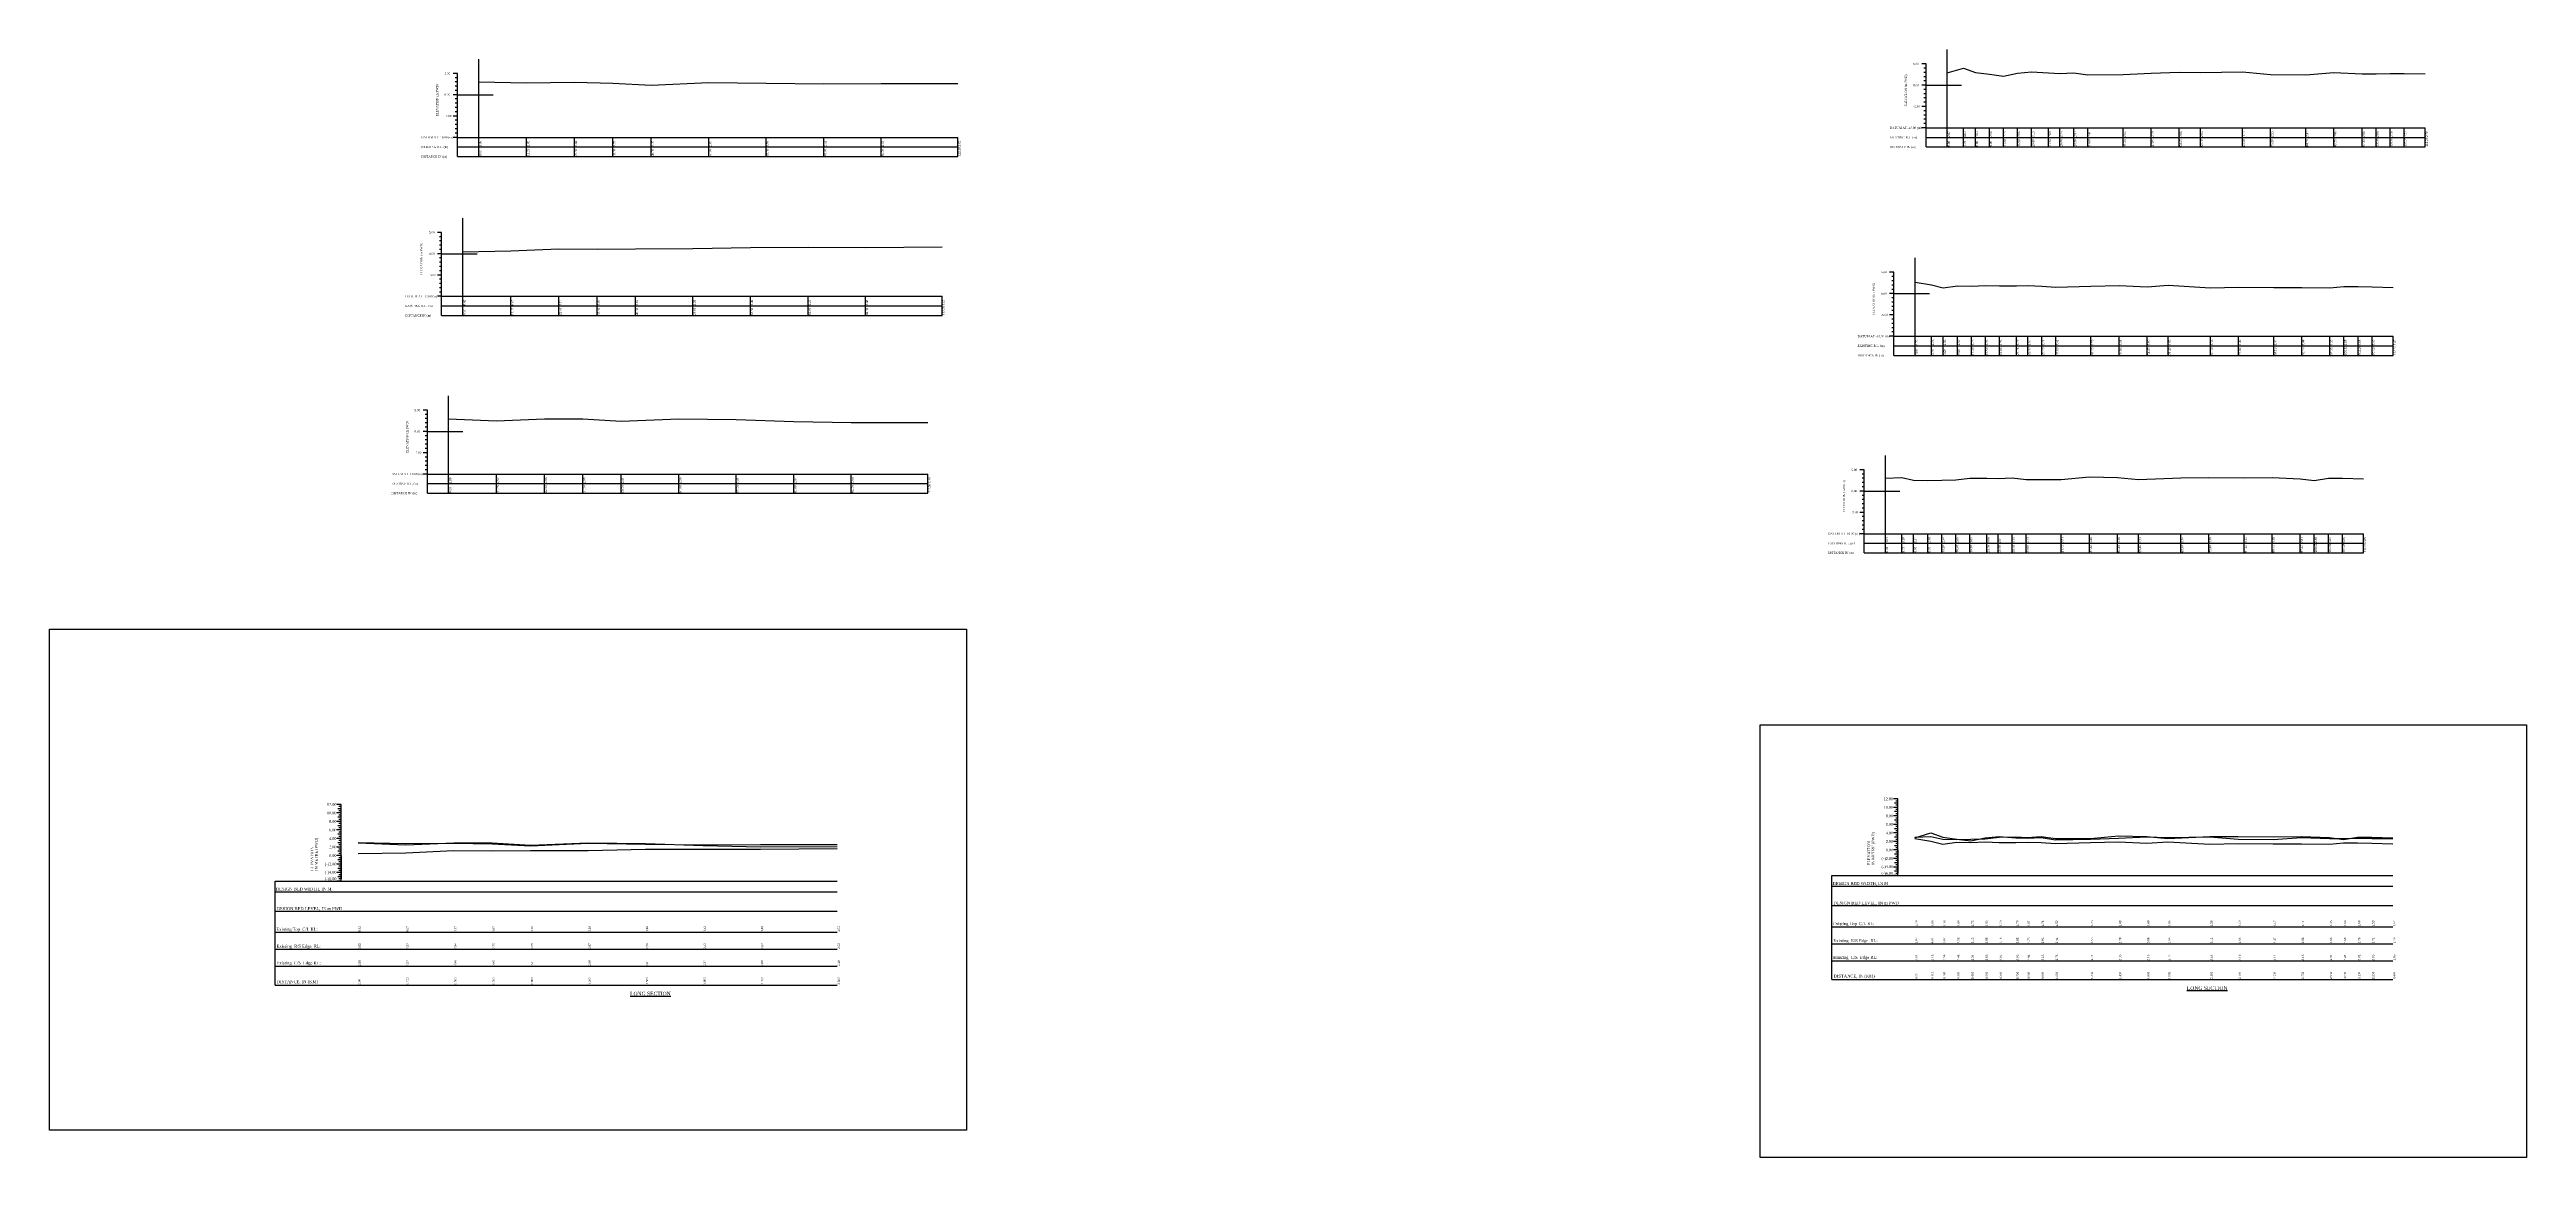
# Model space of a CAD drawing. Header units: metres. Extents: x -148477 to 168932, y -55673 to -2736.
# Drawn here: x 15736 to 16317, y -20129 to -19868 of the extents above; entities that cross this region are included whole.
import ezdxf
from ezdxf.enums import TextEntityAlignment as Align

# ---------------------------------------------------------------- set-up
doc = ezdxf.new("R2010")
doc.units = ezdxf.units.M
doc.styles.add('liza', font='times.ttf', dxfattribs={"height": 2})
doc.styles.get("Standard").update_dxf_attribs({"font": 'times.ttf'})

msp = doc.modelspace()

# ---------------------------------------------------------------- linework, layer by layer
at = {"color": 2, "linetype": 'Continuous', "lineweight": -3, "ltscale": 0.5}
for p, q in [((15836.762, -19889.1007), (15836.762, -19870.7275)), ((16181.4902, -19886.8665), (16181.4902, -19868.4933)), ((16176.4902, -19876.8665), (16184.8571, -19876.8665)), ((15831.762, -19879.1007), (15840.129, -19879.1007)), ((15833.066, -19926.4181), (15833.066, -19908.0449)), ((15828.066, -19916.4181), (15836.433, -19916.4181)), ((16173.9544, -19935.7812), (16173.9544, -19917.408)), ((16168.9544, -19925.7812), (16177.3213, -19925.7812)), ((15829.7094, -19968.1332), (15829.7094, -19949.76)), ((15824.7094, -19958.1332), (15833.0764, -19958.1332)), ((16166.9892, -19982.1334), (16166.9892, -19963.7603)), ((16161.9892, -19972.1334), (16170.3562, -19972.1334))]:
    msp.add_line(p, q, dxfattribs=at)
at = {"color": 6, "linetype": 'Continuous', "lineweight": -3, "ltscale": 0.5}
for p, q in [((16176.4902, -19871.8665), (16175.4902, -19871.8665)), ((16176.4902, -19891.3665), (16176.4902, -19871.8665)), ((15831.762, -19874.1007), (15830.762, -19874.1007)), ((15831.762, -19875.1007), (15831.262, -19875.1007)), ((15831.762, -19876.1007), (15831.262, -19876.1007)), ((15831.762, -19877.1007), (15831.262, -19877.1007)), ((15831.762, -19878.1007), (15831.262, -19878.1007)), ((15831.762, -19893.6007), (15831.762, -19874.1007)), ((16176.4902, -19876.8665), (16175.4902, -19876.8665)), ((16176.4902, -19872.8665), (16175.9902, -19872.8665)), ((16176.4902, -19873.8665), (16175.9902, -19873.8665)), ((16176.4902, -19874.8665), (16175.9902, -19874.8665)), ((16176.4902, -19875.8665), (16175.9902, -19875.8665)), ((16176.4902, -19877.8665), (16175.9902, -19877.8665)), ((15831.762, -19879.1007), (15830.762, -19879.1007)), ((15831.762, -19884.1007), (15830.762, -19884.1007)), ((15831.762, -19880.1007), (15831.262, -19880.1007)), ((15831.762, -19881.1007), (15831.262, -19881.1007)), ((15831.762, -19882.1007), (15831.262, -19882.1007)), ((15831.762, -19883.1007), (15831.262, -19883.1007)), ((16176.4902, -19881.8665), (16175.4902, -19881.8665)), ((16176.4902, -19878.8665), (16175.9902, -19878.8665)), ((16176.4902, -19879.8665), (16175.9902, -19879.8665)), ((16176.4902, -19880.8665), (16175.9902, -19880.8665)), ((16176.4902, -19882.8665), (16175.9902, -19882.8665)), ((16176.4902, -19883.8665), (16175.9902, -19883.8665)), ((15831.762, -19889.1007), (15830.762, -19889.1007)), ((15831.762, -19885.1007), (15831.262, -19885.1007)), ((15831.762, -19886.1007), (15831.262, -19886.1007)), ((15831.762, -19887.1007), (15831.262, -19887.1007)), ((15831.762, -19888.1007), (15831.262, -19888.1007)), ((15831.762, -19889.1007), (15949.262, -19889.1007)), ((15836.762, -19893.6007), (15836.762, -19889.1007)), ((15848.012, -19893.6007), (15848.012, -19889.1007)), ((15859.262, -19893.6007), (15859.262, -19889.1007)), ((15868.262, -19893.6007), (15868.262, -19889.1007)), ((15877.262, -19893.6007), (15877.262, -19889.1007)), ((15890.762, -19893.6007), (15890.762, -19889.1007)), ((15904.262, -19893.6007), (15904.262, -19889.1007)), ((15917.762, -19893.6007), (15917.762, -19889.1007)), ((15931.262, -19893.6007), (15931.262, -19889.1007)), ((15949.262, -19893.6007), (15949.262, -19889.1007)), ((16176.4902, -19886.8665), (16175.4902, -19886.8665)), ((16176.4902, -19884.8665), (16175.9902, -19884.8665)), ((16176.4902, -19885.8665), (16175.9902, -19885.8665)), ((16176.4902, -19886.8665), (16293.6902, -19886.8665)), ((16176.4902, -19889.1165), (16293.6902, -19889.1165)), ((16181.4902, -19891.3665), (16181.4902, -19886.8665)), ((16185.2852, -19891.3665), (16185.2852, -19886.8665)), ((16188.0902, -19891.3665), (16188.0902, -19886.8665)), ((16191.3902, -19891.3665), (16191.3902, -19886.8665)), ((16194.6902, -19891.3665), (16194.6902, -19886.8665)), ((16197.9902, -19891.3665), (16197.9902, -19886.8665)), ((16201.2902, -19891.3665), (16201.2902, -19886.8665)), ((16205.2502, -19891.3665), (16205.2502, -19886.8665)), ((16207.8902, -19891.3665), (16207.8902, -19886.8665)), ((16211.1902, -19891.3665), (16211.1902, -19886.8665)), ((16214.4902, -19891.3665), (16214.4902, -19886.8665)), ((16222.7402, -19891.3665), (16222.7402, -19886.8665)), ((16229.3402, -19891.3665), (16229.3402, -19886.8665)), ((16235.9402, -19891.3665), (16235.9402, -19886.8665)), ((16240.8902, -19891.3665), (16240.8902, -19886.8665)), ((16250.7902, -19891.3665), (16250.7902, -19886.8665)), ((16257.3902, -19891.3665), (16257.3902, -19886.8665)), ((16265.6402, -19891.3665), (16265.6402, -19886.8665)), ((16272.2402, -19891.3665), (16272.2402, -19886.8665)), ((16278.8402, -19891.3665), (16278.8402, -19886.8665)), ((16282.1402, -19891.3665), (16282.1402, -19886.8665)), ((16285.4402, -19891.3665), (16285.4402, -19886.8665)), ((16288.7402, -19891.3665), (16288.7402, -19886.8665)), ((16293.6902, -19891.3665), (16293.6902, -19886.8665)), ((15831.762, -19891.3507), (15949.262, -19891.3507)), ((15831.762, -19893.6007), (15949.262, -19893.6007)), ((16176.4902, -19891.3665), (16293.6902, -19891.3665)), ((15828.066, -19911.4181), (15827.066, -19911.4181)), ((15828.066, -19912.4181), (15827.566, -19912.4181)), ((15828.066, -19930.9181), (15828.066, -19911.4181)), ((15828.066, -19916.4181), (15827.066, -19916.4181)), ((15828.066, -19913.4181), (15827.566, -19913.4181)), ((15828.066, -19914.4181), (15827.566, -19914.4181)), ((15828.066, -19915.4181), (15827.566, -19915.4181)), ((15828.066, -19917.4181), (15827.566, -19917.4181)), ((15828.066, -19918.4181), (15827.566, -19918.4181)), ((15828.066, -19921.4181), (15827.066, -19921.4181)), ((15828.066, -19919.4181), (15827.566, -19919.4181)), ((15828.066, -19920.4181), (15827.566, -19920.4181)), ((15828.066, -19922.4181), (15827.566, -19922.4181)), ((15828.066, -19923.4181), (15827.566, -19923.4181)), ((15828.066, -19924.4181), (15827.566, -19924.4181)), ((16168.9544, -19920.7812), (16167.9544, -19920.7812)), ((16168.9544, -19921.7812), (16168.4544, -19921.7812)), ((16168.9544, -19922.7812), (16168.4544, -19922.7812)), ((16168.9544, -19923.7812), (16168.4544, -19923.7812)), ((16168.9544, -19924.7812), (16168.4544, -19924.7812)), ((16168.9544, -19940.2812), (16168.9544, -19920.7812)), ((15828.066, -19926.4181), (15827.066, -19926.4181)), ((15828.066, -19925.4181), (15827.566, -19925.4181)), ((15828.066, -19926.4181), (15945.566, -19926.4181)), ((15828.066, -19928.6681), (15945.566, -19928.6681)), ((15833.066, -19930.9181), (15833.066, -19926.4181)), ((15844.316, -19930.9181), (15844.316, -19926.4181)), ((15855.566, -19930.9181), (15855.566, -19926.4181)), ((15864.566, -19930.9181), (15864.566, -19926.4181)), ((15873.566, -19930.9181), (15873.566, -19926.4181)), ((15887.066, -19930.9181), (15887.066, -19926.4181)), ((15900.566, -19930.9181), (15900.566, -19926.4181)), ((15914.066, -19930.9181), (15914.066, -19926.4181)), ((15927.566, -19930.9181), (15927.566, -19926.4181)), ((15945.566, -19930.9181), (15945.566, -19926.4181)), ((16168.9544, -19925.7812), (16167.9544, -19925.7812)), ((16168.9544, -19926.7812), (16168.4544, -19926.7812)), ((16168.9544, -19927.7812), (16168.4544, -19927.7812)), ((16168.9544, -19928.7812), (16168.4544, -19928.7812)), ((16168.9544, -19929.7812), (16168.4544, -19929.7812)), ((15828.066, -19930.9181), (15945.566, -19930.9181)), ((16168.9544, -19930.7812), (16167.9544, -19930.7812)), ((16168.9544, -19935.7812), (16167.9544, -19935.7812)), ((16168.9544, -19931.7812), (16168.4544, -19931.7812)), ((16168.9544, -19932.7812), (16168.4544, -19932.7812)), ((16168.9544, -19933.7812), (16168.4544, -19933.7812)), ((16168.9544, -19934.7812), (16168.4544, -19934.7812)), ((16168.9544, -19935.7812), (16286.1544, -19935.7812)), ((16173.9544, -19940.2812), (16173.9544, -19935.7812)), ((16177.7494, -19940.2812), (16177.7494, -19935.7812)), ((16180.5544, -19940.2812), (16180.5544, -19935.7812)), ((16183.8544, -19940.2812), (16183.8544, -19935.7812)), ((16187.1544, -19940.2812), (16187.1544, -19935.7812)), ((16190.4544, -19940.2812), (16190.4544, -19935.7812)), ((16193.7544, -19940.2812), (16193.7544, -19935.7812)), ((16197.7144, -19940.2812), (16197.7144, -19935.7812)), ((16200.3544, -19940.2812), (16200.3544, -19935.7812)), ((16203.6544, -19940.2812), (16203.6544, -19935.7812)), ((16206.9544, -19940.2812), (16206.9544, -19935.7812)), ((16215.2044, -19940.2812), (16215.2044, -19935.7812)), ((16221.8044, -19940.2812), (16221.8044, -19935.7812)), ((16228.4044, -19940.2812), (16228.4044, -19935.7812)), ((16233.3544, -19940.2812), (16233.3544, -19935.7812)), ((16243.2544, -19940.2812), (16243.2544, -19935.7812)), ((16249.8544, -19940.2812), (16249.8544, -19935.7812)), ((16258.1044, -19940.2812), (16258.1044, -19935.7812)), ((16264.7044, -19940.2812), (16264.7044, -19935.7812)), ((16271.3044, -19940.2812), (16271.3044, -19935.7812)), ((16274.6044, -19940.2812), (16274.6044, -19935.7812)), ((16277.9044, -19940.2812), (16277.9044, -19935.7812)), ((16281.2044, -19940.2812), (16281.2044, -19935.7812)), ((16286.1544, -19940.2812), (16286.1544, -19935.7812)), ((16168.9544, -19938.0312), (16286.1544, -19938.0312)), ((16168.9544, -19940.2812), (16286.1544, -19940.2812)), ((15824.7094, -19953.1332), (15823.7094, -19953.1332)), ((15824.7094, -19972.6332), (15824.7094, -19953.1332)), ((15824.7094, -19958.1332), (15823.7094, -19958.1332)), ((15824.7094, -19954.1332), (15824.2094, -19954.1332)), ((15824.7094, -19955.1332), (15824.2094, -19955.1332)), ((15824.7094, -19956.1332), (15824.2094, -19956.1332)), ((15824.7094, -19957.1332), (15824.2094, -19957.1332)), ((15824.7094, -19959.1332), (15824.2094, -19959.1332)), ((15824.7094, -19963.1332), (15823.7094, -19963.1332)), ((15824.7094, -19960.1332), (15824.2094, -19960.1332)), ((15824.7094, -19961.1332), (15824.2094, -19961.1332)), ((15824.7094, -19962.1332), (15824.2094, -19962.1332)), ((15824.7094, -19964.1332), (15824.2094, -19964.1332)), ((15824.7094, -19965.1332), (15824.2094, -19965.1332)), ((15824.7094, -19968.1332), (15823.7094, -19968.1332)), ((15824.7094, -19966.1332), (15824.2094, -19966.1332)), ((15824.7094, -19967.1332), (15824.2094, -19967.1332)), ((15824.7094, -19968.1332), (15942.2094, -19968.1332)), ((15824.7094, -19970.3832), (15942.2094, -19970.3832)), ((15829.7094, -19972.6332), (15829.7094, -19968.1332)), ((15840.9594, -19972.6332), (15840.9594, -19968.1332)), ((15852.2094, -19972.6332), (15852.2094, -19968.1332)), ((15861.2094, -19972.6332), (15861.2094, -19968.1332)), ((15870.2094, -19972.6332), (15870.2094, -19968.1332)), ((15883.7094, -19972.6332), (15883.7094, -19968.1332)), ((15897.2094, -19972.6332), (15897.2094, -19968.1332)), ((15910.7094, -19972.6332), (15910.7094, -19968.1332)), ((15924.2094, -19972.6332), (15924.2094, -19968.1332)), ((15942.2094, -19972.6332), (15942.2094, -19968.1332)), ((16161.9892, -19967.1334), (16160.9892, -19967.1334)), ((16161.9892, -19968.1334), (16161.4892, -19968.1334)), ((16161.9892, -19969.1334), (16161.4892, -19969.1334)), ((16161.9892, -19970.1334), (16161.4892, -19970.1334)), ((16161.9892, -19971.1334), (16161.4892, -19971.1334)), ((16161.9892, -19986.6334), (16161.9892, -19967.1334)), ((15824.7094, -19972.6332), (15942.2094, -19972.6332)), ((16161.9892, -19972.1334), (16160.9892, -19972.1334)), ((16161.9892, -19977.1334), (16160.9892, -19977.1334)), ((16161.9892, -19973.1334), (16161.4892, -19973.1334)), ((16161.9892, -19974.1334), (16161.4892, -19974.1334)), ((16161.9892, -19975.1334), (16161.4892, -19975.1334)), ((16161.9892, -19976.1334), (16161.4892, -19976.1334)), ((16161.9892, -19982.1334), (16160.9892, -19982.1334)), ((16161.9892, -19978.1334), (16161.4892, -19978.1334)), ((16161.9892, -19979.1334), (16161.4892, -19979.1334)), ((16161.9892, -19980.1334), (16161.4892, -19980.1334)), ((16161.9892, -19981.1334), (16161.4892, -19981.1334)), ((16161.9892, -19982.1334), (16279.1892, -19982.1334)), ((16166.9892, -19986.6334), (16166.9892, -19982.1334)), ((16170.7842, -19986.6334), (16170.7842, -19982.1334)), ((16173.5892, -19986.6334), (16173.5892, -19982.1334)), ((16176.8892, -19986.6334), (16176.8892, -19982.1334)), ((16180.1892, -19986.6334), (16180.1892, -19982.1334)), ((16183.4892, -19986.6334), (16183.4892, -19982.1334)), ((16186.7892, -19986.6334), (16186.7892, -19982.1334)), ((16190.7492, -19986.6334), (16190.7492, -19982.1334)), ((16193.3892, -19986.6334), (16193.3892, -19982.1334)), ((16196.6892, -19986.6334), (16196.6892, -19982.1334)), ((16199.9892, -19986.6334), (16199.9892, -19982.1334)), ((16208.2392, -19986.6334), (16208.2392, -19982.1334)), ((16214.8392, -19986.6334), (16214.8392, -19982.1334)), ((16221.4392, -19986.6334), (16221.4392, -19982.1334)), ((16226.3892, -19986.6334), (16226.3892, -19982.1334)), ((16236.2892, -19986.6334), (16236.2892, -19982.1334)), ((16242.8892, -19986.6334), (16242.8892, -19982.1334)), ((16251.1392, -19986.6334), (16251.1392, -19982.1334)), ((16257.7392, -19986.6334), (16257.7392, -19982.1334)), ((16264.3392, -19986.6334), (16264.3392, -19982.1334)), ((16267.6392, -19986.6334), (16267.6392, -19982.1334)), ((16270.9392, -19986.6334), (16270.9392, -19982.1334)), ((16274.2392, -19986.6334), (16274.2392, -19982.1334)), ((16279.1892, -19986.6334), (16279.1892, -19982.1334)), ((16161.9892, -19984.3834), (16279.1892, -19984.3834)), ((16161.9892, -19986.6334), (16279.1892, -19986.6334))]:
    msp.add_line(p, q, dxfattribs=at)
at = {"color": 0, "lineweight": 30}
for p, q in [((15804.4632, -20045.681), (15803.4632, -20045.681)), ((15804.4632, -20046.681), (15803.7132, -20046.681)), ((15804.4632, -20046.181), (15803.9632, -20046.181)), ((15804.4632, -20063.681), (15804.4632, -20045.681)), ((16169.8788, -20044.3752), (16168.8788, -20044.3752)), ((16169.8788, -20046.3752), (16168.8788, -20046.3752)), ((16169.8788, -20046.3752), (16168.8788, -20046.3752)), ((16169.8788, -20046.3752), (16168.8788, -20046.3752)), ((16169.8788, -20045.3752), (16169.1288, -20045.3752)), ((16169.8788, -20044.8752), (16169.3788, -20044.8752)), ((16169.8788, -20045.8752), (16169.3788, -20045.8752)), ((16169.8788, -20046.8752), (16169.3788, -20046.8752)), ((16169.8788, -20062.3752), (16169.8788, -20044.3752)), ((15804.4632, -20047.681), (15803.4632, -20047.681)), ((15804.4632, -20047.681), (15803.4632, -20047.681)), ((15804.4632, -20047.681), (15803.4632, -20047.681)), ((15804.4632, -20049.681), (15803.4632, -20049.681)), ((15804.4632, -20049.681), (15803.4632, -20049.681)), ((15804.4632, -20051.681), (15803.4632, -20051.681)), ((15804.4632, -20048.681), (15803.7132, -20048.681)), ((15804.4632, -20050.681), (15803.7132, -20050.681)), ((15804.4632, -20050.681), (15803.7132, -20050.681)), ((15804.4632, -20052.681), (15803.7132, -20052.681)), ((15804.4632, -20047.181), (15803.9632, -20047.181)), ((15804.4632, -20048.181), (15803.9632, -20048.181)), ((15804.4632, -20049.181), (15803.9632, -20049.181)), ((15804.4632, -20050.181), (15803.9632, -20050.181)), ((15804.4632, -20050.181), (15803.9632, -20050.181)), ((15804.4632, -20051.181), (15803.9632, -20051.181)), ((15804.4632, -20052.181), (15803.9632, -20052.181)), ((16169.8788, -20048.3752), (16168.8788, -20048.3752)), ((16169.8788, -20048.3752), (16168.8788, -20048.3752)), ((16169.8788, -20050.3752), (16168.8788, -20050.3752)), ((16169.8788, -20052.3752), (16168.8788, -20052.3752)), ((16169.8788, -20047.3752), (16169.1288, -20047.3752)), ((16169.8788, -20049.3752), (16169.1288, -20049.3752)), ((16169.8788, -20049.3752), (16169.1288, -20049.3752)), ((16169.8788, -20051.3752), (16169.1288, -20051.3752)), ((16169.8788, -20047.8752), (16169.3788, -20047.8752)), ((16169.8788, -20048.8752), (16169.3788, -20048.8752)), ((16169.8788, -20048.8752), (16169.3788, -20048.8752)), ((16169.8788, -20049.8752), (16169.3788, -20049.8752)), ((16169.8788, -20050.8752), (16169.3788, -20050.8752)), ((16169.8788, -20051.8752), (16169.3788, -20051.8752)), ((15804.4632, -20053.681), (15803.4632, -20053.681)), ((15804.4632, -20055.681), (15803.4632, -20055.681)), ((15804.4632, -20057.681), (15803.4632, -20057.681)), ((15804.4632, -20054.681), (15803.7132, -20054.681)), ((15804.4632, -20056.681), (15803.7132, -20056.681)), ((15804.4632, -20053.181), (15803.9632, -20053.181)), ((15804.4632, -20054.181), (15803.9632, -20054.181)), ((15804.4632, -20055.181), (15803.9632, -20055.181)), ((15804.4632, -20056.181), (15803.9632, -20056.181)), ((15804.4632, -20057.181), (15803.9632, -20057.181)), ((15804.4632, -20058.181), (15803.9632, -20058.181)), ((16169.8788, -20054.3752), (16168.8788, -20054.3752)), ((16169.8788, -20056.3752), (16168.8788, -20056.3752)), ((16169.8788, -20058.3752), (16168.8788, -20058.3752)), ((16169.8788, -20053.3752), (16169.1288, -20053.3752)), ((16169.8788, -20055.3752), (16169.1288, -20055.3752)), ((16169.8788, -20057.3752), (16169.1288, -20057.3752)), ((16169.8788, -20052.8752), (16169.3788, -20052.8752)), ((16169.8788, -20053.8752), (16169.3788, -20053.8752)), ((16169.8788, -20054.8752), (16169.3788, -20054.8752)), ((16169.8788, -20055.8752), (16169.3788, -20055.8752)), ((16169.8788, -20056.8752), (16169.3788, -20056.8752)), ((16169.8788, -20057.8752), (16169.3788, -20057.8752)), ((15788.9632, -20063.681), (15920.9347, -20063.681)), ((15804.4632, -20059.681), (15803.4632, -20059.681)), ((15804.4632, -20061.681), (15803.4632, -20061.681)), ((15804.4632, -20063.681), (15803.4632, -20063.681)), ((15804.4632, -20058.681), (15803.7132, -20058.681)), ((15804.4632, -20060.681), (15803.7132, -20060.681)), ((15804.4632, -20062.681), (15803.7132, -20062.681)), ((15804.4632, -20059.181), (15803.9632, -20059.181)), ((15804.4632, -20060.181), (15803.9632, -20060.181)), ((15804.4632, -20061.181), (15803.9632, -20061.181)), ((15804.4632, -20062.181), (15803.9632, -20062.181)), ((15804.4632, -20063.181), (15803.9632, -20063.181)), ((16154.3788, -20062.3752), (16286.0503, -20062.3752)), ((16169.8788, -20060.3752), (16168.8788, -20060.3752)), ((16169.8788, -20062.3752), (16168.8788, -20062.3752)), ((16169.8788, -20059.3752), (16169.1288, -20059.3752)), ((16169.8788, -20061.3752), (16169.1288, -20061.3752)), ((16169.8788, -20058.8752), (16169.3788, -20058.8752)), ((16169.8788, -20059.8752), (16169.3788, -20059.8752)), ((16169.8788, -20060.8752), (16169.3788, -20060.8752)), ((16169.8788, -20061.8752), (16169.3788, -20061.8752)), ((15788.9632, -20066.1756), (15920.9347, -20066.1756)), ((16154.3788, -20064.8698), (16286.0503, -20064.8698)), ((16154.5731, -20069.4224), (16286.0503, -20069.4224)), ((15789.1574, -20070.7281), (15920.9347, -20070.7281)), ((16154.3788, -20086.7752), (16286.0503, -20086.7752)), ((15788.9632, -20088.081), (15920.9347, -20088.081))]:
    msp.add_line(p, q, dxfattribs=at)
at = {"lineweight": 30}
for p, q in [((15804.4632, -20057.681), (15804.4632, -20063.111)), ((16169.8788, -20056.3752), (16169.8788, -20061.8052)), ((15788.9632, -20088.081), (15788.9632, -20063.681)), ((16154.3788, -20086.7752), (16154.3788, -20062.3752))]:
    msp.add_line(p, q, dxfattribs=at)
at = {"color": 0, "linetype": 'Continuous', "lineweight": -3, "ltscale": 0.5}
for p, q in [((15788.9632, -20075.681), (15920.9347, -20075.681)), ((16154.3788, -20074.3752), (16286.0503, -20074.3752)), ((15788.9632, -20079.681), (15920.9347, -20079.681)), ((16154.3788, -20078.3752), (16286.0503, -20078.3752)), ((15788.9632, -20083.681), (15920.9347, -20083.681)), ((16154.3788, -20082.3752), (16286.0503, -20082.3752))]:
    msp.add_line(p, q, dxfattribs=at)
at = {"color": 6, "linetype": 'Continuous', "lineweight": -3, "ltscale": 0.5}
for points in [[(15836.762, -19876.0507), (15848.012, -19876.2807), (15859.262, -19876.1607), (15868.262, -19876.3507), (15877.262, -19876.8507), (15890.762, -19876.2307), (15904.262, -19876.4007), (15917.762, -19876.5807), (15931.262, -19876.4807), (15949.262, -19876.4807)], [(16181.4902, -19873.9965), (16185.2852, -19872.8465), (16188.0902, -19873.8465), (16191.3902, -19874.2865), (16194.6902, -19874.7165), (16197.9902, -19874.0065), (16201.2902, -19873.7165), (16205.2502, -19873.9865), (16207.8902, -19874.1165), (16211.1902, -19873.9365), (16214.4902, -19874.4565), (16222.7402, -19874.3365), (16229.3402, -19874.0765), (16235.9402, -19873.8065), (16240.8902, -19873.9165), (16250.7902, -19873.7465), (16257.3902, -19874.3165), (16265.6402, -19874.3965), (16272.2402, -19873.9065), (16278.8402, -19874.1865), (16282.1402, -19874.1865), (16285.4402, -19874.0865), (16288.7402, -19874.1465), (16293.6902, -19874.1665)], [(16173.8503, -20053.5052), (16177.6453, -20052.3552), (16180.4503, -20053.3552), (16183.7503, -20053.7952), (16187.0503, -20054.2252), (16190.3503, -20053.5152), (16193.6503, -20053.2252), (16197.6103, -20053.4952), (16200.2503, -20053.6252), (16203.5503, -20053.4452), (16206.8503, -20053.9652), (16215.1003, -20053.8452), (16221.7003, -20053.5852), (16228.3003, -20053.3152), (16233.2503, -20053.4252), (16243.1503, -20053.2552), (16249.7503, -20053.8252), (16258.0003, -20053.9052), (16264.6003, -20053.4152), (16271.2003, -20053.6952), (16274.5003, -20053.6952), (16277.8003, -20053.5952), (16281.1003, -20053.6552), (16286.0503, -20053.6752)], [(15808.4347, -20054.631), (15819.6847, -20054.861), (15830.9347, -20054.741), (15839.9347, -20054.931), (15848.9347, -20055.431), (15862.4347, -20054.811), (15875.9347, -20054.981), (15889.4347, -20055.161), (15902.9347, -20055.061), (15920.9347, -20055.061)]]:
    msp.add_lwpolyline(points, dxfattribs=at)
at = {"color": 3, "linetype": 'Continuous', "lineweight": -3, "ltscale": 0.5}
for points in [[(15833.066, -19915.9681), (15844.316, -19915.7481), (15855.566, -19915.2481), (15864.566, -19915.3481), (15873.566, -19915.2581), (15887.066, -19915.2181), (15900.566, -19914.9281), (15914.066, -19914.8981), (15927.566, -19914.9381), (15945.566, -19914.7681)], [(16173.9544, -19923.0812), (16177.7494, -19923.7212), (16180.5544, -19924.4212), (16183.8544, -19923.9812), (16187.1544, -19924.0512), (16190.4544, -19923.8512), (16193.7544, -19923.9912), (16197.7144, -19923.9912), (16200.3544, -19923.9112), (16203.6544, -19924.0412), (16206.9544, -19924.2612), (16215.2044, -19924.0512), (16221.8044, -19923.9012), (16228.4044, -19924.1812), (16233.3544, -19923.8312), (16243.2544, -19924.4212), (16249.8544, -19924.2912), (16258.1044, -19924.3112), (16264.7044, -19924.3412), (16271.3044, -19924.4312), (16274.6044, -19924.1012), (16277.9044, -19924.1012), (16281.2044, -19924.1912), (16286.1544, -19924.3112)], [(15808.4347, -20057.231), (15819.6847, -20057.011), (15830.9347, -20056.511), (15839.9347, -20056.611), (15848.9347, -20056.521), (15862.4347, -20056.481), (15875.9347, -20056.191), (15889.4347, -20056.161), (15902.9347, -20056.201), (15920.9347, -20056.031)], [(16173.8503, -20053.6752), (16177.6453, -20054.3152), (16180.4503, -20055.0152), (16183.7503, -20054.5752), (16187.0503, -20054.6452), (16190.3503, -20054.4452), (16193.6503, -20054.5852), (16197.6103, -20054.5852), (16200.2503, -20054.5052), (16203.5503, -20054.6352), (16206.8503, -20054.8552), (16215.1003, -20054.6452), (16221.7003, -20054.4952), (16228.3003, -20054.7752), (16233.2503, -20054.4252), (16243.1503, -20055.0152), (16249.7503, -20054.8852), (16258.0003, -20054.9052), (16264.6003, -20054.9352), (16271.2003, -20055.0252), (16274.5003, -20054.6952), (16277.8003, -20054.6952), (16281.1003, -20054.7852), (16286.0503, -20054.9052)]]:
    msp.add_lwpolyline(points, dxfattribs=at)
at = {"color": 1, "linetype": 'Continuous', "lineweight": -3, "ltscale": 0.5}
for points in [[(15829.7094, -19955.1532), (15840.9594, -19955.6132), (15852.2094, -19955.1732), (15861.2094, -19955.1832), (15870.2094, -19955.7232), (15883.7094, -19955.1732), (15897.2094, -19955.3232), (15910.7094, -19955.7632), (15924.2094, -19956.0532), (15942.2094, -19956.0332)], [(16166.9892, -19969.1234), (16170.7842, -19968.9534), (16173.5892, -19969.5934), (16176.8892, -19969.6534), (16180.1892, -19969.5934), (16183.4892, -19969.4834), (16186.7892, -19969.1134), (16190.7492, -19969.0734), (16193.3892, -19969.1934), (16196.6892, -19969.0034), (16199.9892, -19969.4034), (16208.2392, -19969.4234), (16214.8392, -19968.7834), (16221.4392, -19968.9534), (16226.3892, -19969.4034), (16236.2892, -19968.9934), (16242.8892, -19968.9734), (16251.1392, -19969.0134), (16257.7392, -19968.9534), (16264.3392, -19969.2234), (16267.6392, -19969.6534), (16270.9392, -19969.1134), (16274.2392, -19969.0834), (16279.1892, -19969.2834)], [(15808.4347, -20054.701), (15819.6847, -20055.161), (15830.9347, -20054.721), (15839.9347, -20054.731), (15848.9347, -20055.271), (15862.4347, -20054.721), (15875.9347, -20054.871), (15889.4347, -20055.311), (15902.9347, -20055.601), (15920.9347, -20055.581)], [(16173.8503, -20053.3652), (16177.6453, -20053.1952), (16180.4503, -20053.8352), (16183.7503, -20053.8952), (16187.0503, -20053.8352), (16190.3503, -20053.7252), (16193.6503, -20053.3552), (16197.6103, -20053.3152), (16200.2503, -20053.4352), (16203.5503, -20053.2452), (16206.8503, -20053.6452), (16215.1003, -20053.6652), (16221.7003, -20053.0252), (16228.3003, -20053.1952), (16233.2503, -20053.6452), (16243.1503, -20053.2352), (16249.7503, -20053.2152), (16258.0003, -20053.2552), (16264.6003, -20053.1952), (16271.2003, -20053.4652), (16274.5003, -20053.8952), (16277.8003, -20053.3552), (16281.1003, -20053.3252), (16286.0503, -20053.5252)]]:
    msp.add_lwpolyline(points, dxfattribs=at)
at = {"color": 6, "linetype": 'Continuous', "lineweight": -3, "ltscale": 0.5}
for points in [[(15736.0268, -20004.5132), (15951.2442, -20004.5132), (15951.2442, -20122.1276), (15736.0268, -20122.1276)], [(16137.5512, -20026.9667), (16317.4343, -20026.9667), (16317.4343, -20128.5429), (16137.5512, -20128.5429)]]:
    msp.add_lwpolyline(points, close=True, dxfattribs=at)
at = {"color": 0, "lineweight": 30}
for points in [[(16164.8788, -20060.0752, 0, 0, 0), (16164.8788, -20052.3285, 0.2767, 0, 0), (16164.8788, -20051.7752, 0, 0, 0)], [(15799.4632, -20061.381, 0, 0, 0), (15799.4632, -20053.6343, 0.2767, 0, 0), (15799.4632, -20053.081, 0, 0, 0)]]:
    msp.add_lwpolyline(points, format="xyseb", dxfattribs=at)

# ---------------------------------------------------------------- texts
for s, p in [('12.00', (15803.3632, -20046.006)), ('12.00', (16168.7788, -20044.7002)), ('10.00', (16168.7788, -20046.7002)), ('10.00', (15803.3632, -20048.006)), ('8.00', (15803.3632, -20050.006)), ('6.00', (15803.3632, -20052.006)), ('4.00', (16168.7788, -20052.7002)), ('8.00', (16168.7788, -20048.7002)), ('6.00', (16168.7788, -20050.7002)), ('4.00', (15803.3632, -20054.006)), ('0.00', (15803.3632, -20058.006)), ('2.00', (15803.3632, -20056.006)), ('(-)2.00', (16168.7788, -20058.7002)), ('0.00', (16168.7788, -20056.7002)), ('2.00', (16168.7788, -20054.7002)), ('(-)2.00', (15803.3632, -20060.006)), ('(-)4.00', (15803.3632, -20061.931)), ('(-)6.00', (15803.3632, -20063.4653)), ('(-)4.00', (16168.7788, -20060.6252)), ('(-)6.00', (16168.7788, -20062.1596))]:
    msp.add_text(s, height=0.65, dxfattribs=at).set_placement(p, align=Align.RIGHT)
for s, p in [('IN METRE (PWD)', (16164.3788, -20059.9452)), ('ELEVATION', (15797.9632, -20061.251)), ('IN METRE (PWD)', (15798.9632, -20061.251)), ('ELEVATION', (16163.3788, -20059.9452))]:
    msp.add_text(s, height=0.65, rotation=90, dxfattribs=at).set_placement(p)
at = {"color": 6, "linetype": 'Continuous', "lineweight": -3, "ltscale": 0.5, "char_height": 0.5, "attachment_point": 1, "style": 'liza'}
for s, insert, width in [('5.00', (16173.4902, -19871.6165), 2), ('5.00', (15828.762, -19873.8507), 2), ('0.00', (16173.4902, -19876.6165), 2), ('-5.00', (15828.762, -19883.8507), 2), ('0.00', (15828.762, -19878.8507), 2), ('-5.00', (16173.4902, -19881.6165), 2), ('DATUM AT -10.00 (m)', (15823.262, -19888.8507), 7.5), ('DATUM AT -10.00 (m)', (16167.9902, -19886.6165), 7.5), ('EXISTING R.L. (m)', (16167.9902, -19888.8665), 7.5), ('EXISTING R.L. (m)', (15823.262, -19891.1007), 7.5), ('DISTANCE IN (m)', (15823.262, -19893.3507), 7.5), ('DISTANCE IN (m)', (16167.9902, -19891.1165), 7.5), ('5.00', (15825.066, -19911.1681), 2), ('0.00', (15825.066, -19916.1681), 2), ('-5.00', (15825.066, -19921.1681), 2), ('5.00', (16165.9544, -19920.5312), 2), ('DATUM AT -10.00 (m)', (15819.566, -19926.1681), 7.5), ('EXISTING R.L. (m)', (15819.566, -19928.4181), 7.5), ('DISTANCE IN (m)', (15819.566, -19930.6681), 7.5), ('-5.00', (16165.9544, -19930.5312), 2), ('0.00', (16165.9544, -19925.5312), 2), ('DATUM AT -10.00 (m)', (16160.4544, -19935.5312), 7.5), ('EXISTING R.L. (m)', (16160.4544, -19937.7812), 7.5), ('DISTANCE IN (m)', (16160.4544, -19940.0312), 7.5), ('5.00', (15821.7094, -19952.8832), 2), ('0.00', (15821.7094, -19957.8832), 2), ('-5.00', (15821.7094, -19962.8832), 2), ('DATUM AT -10.00 (m)', (15816.2094, -19967.8832), 7.5), ('EXISTING R.L. (m)', (15816.2094, -19970.1332), 7.5), ('5.00', (16158.9892, -19966.8834), 2), ('DISTANCE IN (m)', (15816.2094, -19972.3832), 7.5), ('-5.00', (16158.9892, -19976.8834), 2), ('0.00', (16158.9892, -19971.8834), 2), ('DATUM AT -10.00 (m)', (16153.4892, -19981.8834), 7.5), ('EXISTING R.L. (m)', (16153.4892, -19984.1334), 7.5), ('DISTANCE IN (m)', (16153.4892, -19986.3834), 7.5)]:
    msp.add_mtext(s, dxfattribs=dict(at, insert=insert, width=width))
at = {"color": 6, "linetype": 'Continuous', "lineweight": -3, "ltscale": 0.5, "char_height": 0.5, "attachment_point": 1, "rotation": 90, "style": 'liza'}
for s, insert, width in [('ELEVATION (m PWD)', (15826.762, -19884.1007), 10), ('ELEVATION (m PWD)', (16171.4902, -19881.8665), 10), ('2.94', (15859.362, -19891.2507), 2.15), ('2.87', (16181.5902, -19889.0165), 2.15), ('4.02', (16185.3852, -19889.0165), 2.15), ('3.02', (16188.1902, -19889.0165), 2.15), ('2.58', (16191.4902, -19889.0165), 2.15), ('13.20', (16194.7902, -19891.2665), 2.15), ('2.15', (16194.7902, -19889.0165), 2.15), ('2.86', (16198.0902, -19889.0165), 2.15), ('16.50', (16198.0902, -19891.2665), 2.15), ('19.80', (16201.3902, -19891.2665), 2.15), ('3.15', (16201.3902, -19889.0165), 2.15), ('2.88', (16205.3502, -19889.0165), 2.15), ('23.76', (16205.3502, -19891.2665), 2.15), ('26.40', (16207.9902, -19891.2665), 2.15), ('2.75', (16207.9902, -19889.0165), 2.15), ('29.70', (16211.2902, -19891.2665), 2.15), ('2.93', (16211.2902, -19889.0165), 2.15), ('33.00', (16214.5902, -19891.2665), 2.15), ('2.41', (16214.5902, -19889.0165), 2.15), ('2.53', (16222.8402, -19889.0165), 2.15), ('41.25', (16222.8402, -19891.2665), 2.15), ('47.85', (16229.4402, -19891.2665), 2.15), ('2.79', (16229.4402, -19889.0165), 2.15), ('3.06', (16236.0402, -19889.0165), 2.15), ('54.45', (16236.0402, -19891.2665), 2.15), ('59.40', (16240.9902, -19891.2665), 2.15), ('2.95', (16240.9902, -19889.0165), 2.15), ('69.30', (16250.8902, -19891.2665), 2.15), ('3.12', (16250.8902, -19889.0165), 2.15), ('75.90', (16257.4902, -19891.2665), 2.15), ('2.55', (16257.4902, -19889.0165), 2.15), ('84.15', (16265.7402, -19891.2665), 2.15), ('2.47', (16265.7402, -19889.0165), 2.15), ('90.75', (16272.3402, -19891.2665), 2.15), ('2.96', (16272.3402, -19889.0165), 2.15), ('2.68', (16278.9402, -19889.0165), 2.15), ('97.35', (16278.9402, -19891.2665), 2.15), ('2.68', (16282.2402, -19889.0165), 2.15), ('100.65', (16282.2402, -19891.2665), 2.15), ('2.78', (16285.5402, -19889.0165), 2.15), ('103.95', (16285.5402, -19891.2665), 2.15), ('107.25', (16288.8402, -19891.2665), 2.15), ('2.72', (16288.8402, -19889.0165), 2.15), ('2.70', (16293.7902, -19889.0165), 2.15), ('112.20', (16293.7902, -19891.2665), 2.15), ('3.05', (15836.862, -19891.2507), 2.15), ('0.00', (15836.862, -19893.5007), 2.15), ('2.82', (15848.112, -19891.2507), 2.15), ('11.25', (15848.112, -19893.5007), 2.15), ('22.50', (15859.362, -19893.5007), 2.15), ('31.50', (15868.362, -19893.5007), 2.15), ('2.75', (15868.362, -19891.2507), 2.15), ('40.50', (15877.362, -19893.5007), 2.15), ('2.25', (15877.362, -19891.2507), 2.15), ('2.87', (15890.862, -19891.2507), 2.15), ('54.00', (15890.862, -19893.5007), 2.15), ('2.70', (15904.362, -19891.2507), 2.15), ('67.50', (15904.362, -19893.5007), 2.15), ('81.00', (15917.862, -19893.5007), 2.15), ('2.52', (15917.862, -19891.2507), 2.15), ('94.50', (15931.362, -19893.5007), 2.15), ('2.62', (15931.362, -19891.2507), 2.15), ('112.50', (15949.362, -19893.5007), 2.15), ('2.62', (15949.362, -19891.2507), 2.15), ('0.00', (16181.5902, -19891.2665), 2.15), ('3.79', (16185.3852, -19891.2665), 2.15), ('6.60', (16188.1902, -19891.2665), 2.15), ('9.90', (16191.4902, -19891.2665), 2.15), ('ELEVATION (m PWD)', (15823.066, -19921.4181), 10), ('ELEVATION (m PWD)', (16163.9544, -19930.7812), 10), ('0.45', (15833.166, -19928.5681), 2.15), ('0.00', (15833.166, -19930.8181), 2.15), ('0.67', (15844.416, -19928.5681), 2.15), ('11.25', (15844.416, -19930.8181), 2.15), ('22.50', (15855.666, -19930.8181), 2.15), ('1.17', (15855.666, -19928.5681), 2.15), ('1.07', (15864.666, -19928.5681), 2.15), ('31.50', (15864.666, -19930.8181), 2.15), ('40.50', (15873.666, -19930.8181), 2.15), ('1.16', (15873.666, -19928.5681), 2.15), ('1.20', (15887.166, -19928.5681), 2.15), ('54.00', (15887.166, -19930.8181), 2.15), ('67.50', (15900.666, -19930.8181), 2.15), ('1.49', (15900.666, -19928.5681), 2.15), ('81.00', (15914.166, -19930.8181), 2.15), ('1.52', (15914.166, -19928.5681), 2.15), ('1.48', (15927.666, -19928.5681), 2.15), ('94.50', (15927.666, -19930.8181), 2.15), ('112.50', (15945.666, -19930.8181), 2.15), ('1.65', (15945.666, -19928.5681), 2.15), ('2.70', (16174.0544, -19937.9312), 2.15), ('0.00', (16174.0544, -19940.1812), 2.15), ('2.06', (16177.8494, -19937.9312), 2.15), ('3.79', (16177.8494, -19940.1812), 2.15), ('6.60', (16180.6544, -19940.1812), 2.15), ('1.36', (16180.6544, -19937.9312), 2.15), ('1.80', (16183.9544, -19937.9312), 2.15), ('9.90', (16183.9544, -19940.1812), 2.15), ('13.20', (16187.2544, -19940.1812), 2.15), ('1.73', (16187.2544, -19937.9312), 2.15), ('16.50', (16190.5544, -19940.1812), 2.15), ('1.93', (16190.5544, -19937.9312), 2.15), ('19.80', (16193.8544, -19940.1812), 2.15), ('1.79', (16193.8544, -19937.9312), 2.15), ('1.79', (16197.8144, -19937.9312), 2.15), ('23.76', (16197.8144, -19940.1812), 2.15), ('1.87', (16200.4544, -19937.9312), 2.15), ('26.40', (16200.4544, -19940.1812), 2.15), ('29.70', (16203.7544, -19940.1812), 2.15), ('1.74', (16203.7544, -19937.9312), 2.15), ('33.00', (16207.0544, -19940.1812), 2.15), ('1.52', (16207.0544, -19937.9312), 2.15), ('1.73', (16215.3044, -19937.9312), 2.15), ('41.25', (16215.3044, -19940.1812), 2.15), ('1.88', (16221.9044, -19937.9312), 2.15), ('47.85', (16221.9044, -19940.1812), 2.15), ('1.60', (16228.5044, -19937.9312), 2.15), ('54.45', (16228.5044, -19940.1812), 2.15), ('59.40', (16233.4544, -19940.1812), 2.15), ('1.95', (16233.4544, -19937.9312), 2.15), ('69.30', (16243.3544, -19940.1812), 2.15), ('1.36', (16243.3544, -19937.9312), 2.15), ('75.90', (16249.9544, -19940.1812), 2.15), ('1.49', (16249.9544, -19937.9312), 2.15), ('84.15', (16258.2044, -19940.1812), 2.15), ('1.47', (16258.2044, -19937.9312), 2.15), ('90.75', (16264.8044, -19940.1812), 2.15), ('1.44', (16264.8044, -19937.9312), 2.15), ('1.35', (16271.4044, -19937.9312), 2.15), ('97.35', (16271.4044, -19940.1812), 2.15), ('1.68', (16274.7044, -19937.9312), 2.15), ('100.65', (16274.7044, -19940.1812), 2.15), ('1.68', (16278.0044, -19937.9312), 2.15), ('103.95', (16278.0044, -19940.1812), 2.15), ('107.25', (16281.3044, -19940.1812), 2.15), ('1.59', (16281.3044, -19937.9312), 2.15), ('112.20', (16286.2544, -19940.1812), 2.15), ('1.47', (16286.2544, -19937.9312), 2.15), ('ELEVATION (m PWD)', (15819.7094, -19963.1332), 10), ('2.98', (15829.8094, -19970.2832), 2.15), ('0.00', (15829.8094, -19972.5332), 2.15), ('2.52', (15841.0594, -19970.2832), 2.15), ('11.25', (15841.0594, -19972.5332), 2.15), ('22.50', (15852.3094, -19972.5332), 2.15), ('2.96', (15852.3094, -19970.2832), 2.15), ('31.50', (15861.3094, -19972.5332), 2.15), ('2.95', (15861.3094, -19970.2832), 2.15), ('40.50', (15870.3094, -19972.5332), 2.15), ('2.41', (15870.3094, -19970.2832), 2.15), ('54.00', (15883.8094, -19972.5332), 2.15), ('2.96', (15883.8094, -19970.2832), 2.15), ('2.81', (15897.3094, -19970.2832), 2.15), ('67.50', (15897.3094, -19972.5332), 2.15), ('81.00', (15910.8094, -19972.5332), 2.15), ('2.37', (15910.8094, -19970.2832), 2.15), ('2.08', (15924.3094, -19970.2832), 2.15), ('94.50', (15924.3094, -19972.5332), 2.15), ('2.10', (15942.3094, -19970.2832), 2.15), ('112.50', (15942.3094, -19972.5332), 2.15), ('ELEVATION (m PWD)', (16156.9892, -19977.1334), 10), ('2.54', (16173.6892, -19984.2834), 2.15), ('2.54', (16180.2892, -19984.2834), 2.15), ('2.94', (16193.4892, -19984.2834), 2.15), ('3.14', (16236.3892, -19984.2834), 2.15), ('3.01', (16167.0892, -19984.2834), 2.15), ('0.00', (16167.0892, -19986.5334), 2.15), ('3.18', (16170.8842, -19984.2834), 2.15), ('3.79', (16170.8842, -19986.5334), 2.15), ('6.60', (16173.6892, -19986.5334), 2.15), ('2.48', (16176.9892, -19984.2834), 2.15), ('9.90', (16176.9892, -19986.5334), 2.15), ('13.20', (16180.2892, -19986.5334), 2.15), ('16.50', (16183.5892, -19986.5334), 2.15), ('2.65', (16183.5892, -19984.2834), 2.15), ('3.02', (16186.8892, -19984.2834), 2.15), ('19.80', (16186.8892, -19986.5334), 2.15), ('3.06', (16190.8492, -19984.2834), 2.15), ('23.76', (16190.8492, -19986.5334), 2.15), ('26.40', (16193.4892, -19986.5334), 2.15), ('29.70', (16196.7892, -19986.5334), 2.15), ('3.13', (16196.7892, -19984.2834), 2.15), ('33.00', (16200.0892, -19986.5334), 2.15), ('2.73', (16200.0892, -19984.2834), 2.15), ('2.71', (16208.3392, -19984.2834), 2.15), ('41.25', (16208.3392, -19986.5334), 2.15), ('47.85', (16214.9392, -19986.5334), 2.15), ('3.35', (16214.9392, -19984.2834), 2.15), ('3.18', (16221.5392, -19984.2834), 2.15), ('54.45', (16221.5392, -19986.5334), 2.15), ('59.40', (16226.4892, -19986.5334), 2.15), ('2.73', (16226.4892, -19984.2834), 2.15), ('69.30', (16236.3892, -19986.5334), 2.15), ('75.90', (16242.9892, -19986.5334), 2.15), ('3.16', (16242.9892, -19984.2834), 2.15), ('84.15', (16251.2392, -19986.5334), 2.15), ('3.12', (16251.2392, -19984.2834), 2.15), ('3.18', (16257.8392, -19984.2834), 2.15), ('90.75', (16257.8392, -19986.5334), 2.15), ('2.91', (16264.4392, -19984.2834), 2.15), ('97.35', (16264.4392, -19986.5334), 2.15), ('2.48', (16267.7392, -19984.2834), 2.15), ('100.65', (16267.7392, -19986.5334), 2.15), ('3.02', (16271.0392, -19984.2834), 2.15), ('103.95', (16271.0392, -19986.5334), 2.15), ('3.05', (16274.3392, -19984.2834), 2.15), ('107.25', (16274.3392, -19986.5334), 2.15), ('2.85', (16279.2892, -19984.2834), 2.15), ('112.20', (16279.2892, -19986.5334), 2.15), ('0.45', (15808.5347, -20075.581), 2.15), ('0.67', (15819.7847, -20075.581), 2.15), ('1.17', (15831.0347, -20075.581), 2.15), ('1.07', (15840.0347, -20075.581), 2.15), ('1.16', (15849.0347, -20075.581), 2.15), ('1.20', (15862.5347, -20075.581), 2.15), ('1.49', (15876.0347, -20075.581), 2.15), ('1.52', (15889.5347, -20075.581), 2.15), ('1.48', (15903.0347, -20075.581), 2.15), ('1.65', (15921.0347, -20075.581), 2.15), ('2.70', (16173.9503, -20074.2752), 2.15), ('2.06', (16177.7453, -20074.2752), 2.15), ('1.36', (16180.5503, -20074.2752), 2.15), ('1.80', (16183.8503, -20074.2752), 2.15), ('1.73', (16187.1503, -20074.2752), 2.15), ('1.93', (16190.4503, -20074.2752), 2.15), ('1.79', (16193.7503, -20074.2752), 2.15), ('1.79', (16197.7103, -20074.2752), 2.15), ('1.87', (16200.3503, -20074.2752), 2.15), ('1.74', (16203.6503, -20074.2752), 2.15), ('1.52', (16206.9503, -20074.2752), 2.15), ('1.73', (16215.2003, -20074.2752), 2.15), ('1.88', (16221.8003, -20074.2752), 2.15), ('1.60', (16228.4003, -20074.2752), 2.15), ('1.95', (16233.3503, -20074.2752), 2.15), ('1.36', (16243.2503, -20074.2752), 2.15), ('1.49', (16249.8503, -20074.2752), 2.15), ('1.47', (16258.1003, -20074.2752), 2.15), ('1.44', (16264.7003, -20074.2752), 2.15), ('1.35', (16271.3003, -20074.2752), 2.15), ('1.68', (16274.6003, -20074.2752), 2.15), ('1.68', (16277.9003, -20074.2752), 2.15), ('1.59', (16281.2003, -20074.2752), 2.15), ('1.47', (16286.1503, -20074.2752), 2.15), ('3.05', (15808.5347, -20079.581), 2.15), ('2.82', (15819.7847, -20079.581), 2.15), ('2.94', (15831.0347, -20079.581), 2.15), ('2.75', (15840.0347, -20079.581), 2.15), ('2.25', (15849.0347, -20079.581), 2.15), ('2.87', (15862.5347, -20079.581), 2.15), ('2.70', (15876.0347, -20079.581), 2.15), ('2.52', (15889.5347, -20079.581), 2.15), ('2.62', (15903.0347, -20079.581), 2.15), ('2.62', (15921.0347, -20079.581), 2.15), ('2.87', (16173.9503, -20078.2752), 2.15), ('3.01', (16173.9503, -20082.2752), 2.15), ('4.02', (16177.7453, -20078.2752), 2.15), ('3.18', (16177.7453, -20082.2752), 2.15), ('3.02', (16180.5503, -20078.2752), 2.15), ('2.54', (16180.5503, -20082.2752), 2.15), ('2.58', (16183.8503, -20078.2752), 2.15), ('2.48', (16183.8503, -20082.2752), 2.15), ('2.15', (16187.1503, -20078.2752), 2.15), ('2.54', (16187.1503, -20082.2752), 2.15), ('2.86', (16190.4503, -20078.2752), 2.15), ('2.65', (16190.4503, -20082.2752), 2.15), ('3.02', (16193.7503, -20082.2752), 2.15), ('3.15', (16193.7503, -20078.2752), 2.15), ('2.88', (16197.7103, -20078.2752), 2.15), ('3.06', (16197.7103, -20082.2752), 2.15), ('2.75', (16200.3503, -20078.2752), 2.15), ('2.94', (16200.3503, -20082.2752), 2.15), ('2.93', (16203.6503, -20078.2752), 2.15), ('3.13', (16203.6503, -20082.2752), 2.15), ('2.41', (16206.9503, -20078.2752), 2.15), ('2.73', (16206.9503, -20082.2752), 2.15), ('2.53', (16215.2003, -20078.2752), 2.15), ('2.71', (16215.2003, -20082.2752), 2.15), ('2.79', (16221.8003, -20078.2752), 2.15), ('3.35', (16221.8003, -20082.2752), 2.15), ('3.06', (16228.4003, -20078.2752), 2.15), ('3.18', (16228.4003, -20082.2752), 2.15), ('2.95', (16233.3503, -20078.2752), 2.15), ('2.73', (16233.3503, -20082.2752), 2.15), ('3.12', (16243.2503, -20078.2752), 2.15), ('3.14', (16243.2503, -20082.2752), 2.15), ('2.55', (16249.8503, -20078.2752), 2.15), ('3.16', (16249.8503, -20082.2752), 2.15), ('2.47', (16258.1003, -20078.2752), 2.15), ('3.12', (16258.1003, -20082.2752), 2.15), ('3.18', (16264.7003, -20082.2752), 2.15), ('2.96', (16264.7003, -20078.2752), 2.15), ('2.68', (16271.3003, -20078.2752), 2.15), ('2.91', (16271.3003, -20082.2752), 2.15), ('2.68', (16274.6003, -20078.2752), 2.15), ('2.48', (16274.6003, -20082.2752), 2.15), ('2.78', (16277.9003, -20078.2752), 2.15), ('3.02', (16277.9003, -20082.2752), 2.15), ('3.05', (16281.2003, -20082.2752), 2.15), ('2.72', (16281.2003, -20078.2752), 2.15), ('2.70', (16286.1503, -20078.2752), 2.15), ('2.85', (16286.1503, -20082.2752), 2.15), ('2.98', (15808.5347, -20083.581), 2.15), ('0.00', (15808.5347, -20087.981), 2.15), ('0.250', (15819.7847, -20087.981), 2.15), ('2.52', (15819.7847, -20083.581), 2.15), ('0.500', (15831.0347, -20087.981), 2.15), ('2.96', (15831.0347, -20083.581), 2.15), ('0.700', (15840.0347, -20087.981), 2.15), ('2.95', (15840.0347, -20083.581), 2.15), ('0.900', (15849.0347, -20087.981), 2.15), ('2.41', (15849.0347, -20083.581), 2.15), ('1.200', (15862.5347, -20087.981), 2.15), ('2.96', (15862.5347, -20083.581), 2.15), ('2.81', (15876.0347, -20083.581), 2.15), ('1.500', (15876.0347, -20087.981), 2.15), ('1.800', (15889.5347, -20087.981), 2.15), ('2.37', (15889.5347, -20083.581), 2.15), ('2.08', (15903.0347, -20083.581), 2.15), ('2.100', (15903.0347, -20087.981), 2.15), ('2.10', (15921.0347, -20083.581), 2.15), ('2.500', (15921.0347, -20087.981), 2.15), ('0.00', (16173.9503, -20086.6752), 2.15), ('0.115', (16177.7453, -20086.6752), 2.15), ('0.200', (16180.5503, -20086.6752), 2.15), ('0.300', (16183.8503, -20086.6752), 2.15), ('0.400', (16187.1503, -20086.6752), 2.15), ('0.500', (16190.4503, -20086.6752), 2.15), ('0.600', (16193.7503, -20086.6752), 2.15), ('0.720', (16197.7103, -20086.6752), 2.15), ('0.800', (16200.3503, -20086.6752), 2.15), ('0.900', (16203.6503, -20086.6752), 2.15), ('1.000', (16206.9503, -20086.6752), 2.15), ('1.250', (16215.2003, -20086.6752), 2.15), ('1.450', (16221.8003, -20086.6752), 2.15), ('1.650', (16228.4003, -20086.6752), 2.15), ('1.800', (16233.3503, -20086.6752), 2.15), ('2.100', (16243.2503, -20086.6752), 2.15), ('2.300', (16249.8503, -20086.6752), 2.15), ('2.550', (16258.1003, -20086.6752), 2.15), ('2.750', (16264.7003, -20086.6752), 2.15), ('2.950', (16271.3003, -20086.6752), 2.15), ('3.050', (16274.6003, -20086.6752), 2.15), ('3.150', (16277.9003, -20086.6752), 2.15), ('3.250', (16281.2003, -20086.6752), 2.15), ('3.400', (16286.1503, -20086.6752), 2.15)]:
    msp.add_mtext(s, dxfattribs=dict(at, insert=insert, width=width))
at = {"color": 0, "lineweight": 30, "char_height": 0.7, "attachment_point": 1}
for s, insert in [('DESIGN BED WIDTH, IN M', (16154.5766, -20063.8811)), ('DESIGN BED WIDTH, IN M', (15789.161, -20065.1869)), ('DESIGN BED LEVEL, IN m PWD', (15789.3517, -20069.7753)), ('DESIGN BED LEVEL, IN m PWD', (16154.7673, -20068.4695)), ('{\\C256;Existing Top  C/L RL:}', (15789.2809, -20074.6238)), ('{\\C256;Existing Top  C/L RL:}', (16154.6966, -20073.318)), ('{\\C256;Existing  R/S Edge  RL:}', (15789.3358, -20078.5988)), ('{\\C256;Existing  C/S  Edge RL:}', (16154.7286, -20081.2427)), ('{\\C256;Existing  R/S Edge  RL:}', (16154.7515, -20077.293)), ('{\\C256;Existing  C/S  Edge RL:}', (15789.313, -20082.5485)), ('DISTANCE, IN (KM)', (15789.3913, -20086.9416)), ('DISTANCE, IN (KM)', (16154.807, -20085.6358))]:
    msp.add_mtext(s, dxfattribs=dict(at, insert=insert))
at = {"color": 0, "linetype": 'ByBlock', "lineweight": 30, "char_height": 0.861585, "width": 43.932388, "attachment_point": 1}
for insert in [(15872.2944, -20089.6589), (16237.71, -20088.3532)]:
    msp.add_mtext('\\pi-861.6,l861.6,t3.705e+004;{\\LLONG SECTION }', dxfattribs=dict(at, insert=insert))

doc.saveas('drawing.dxf')
